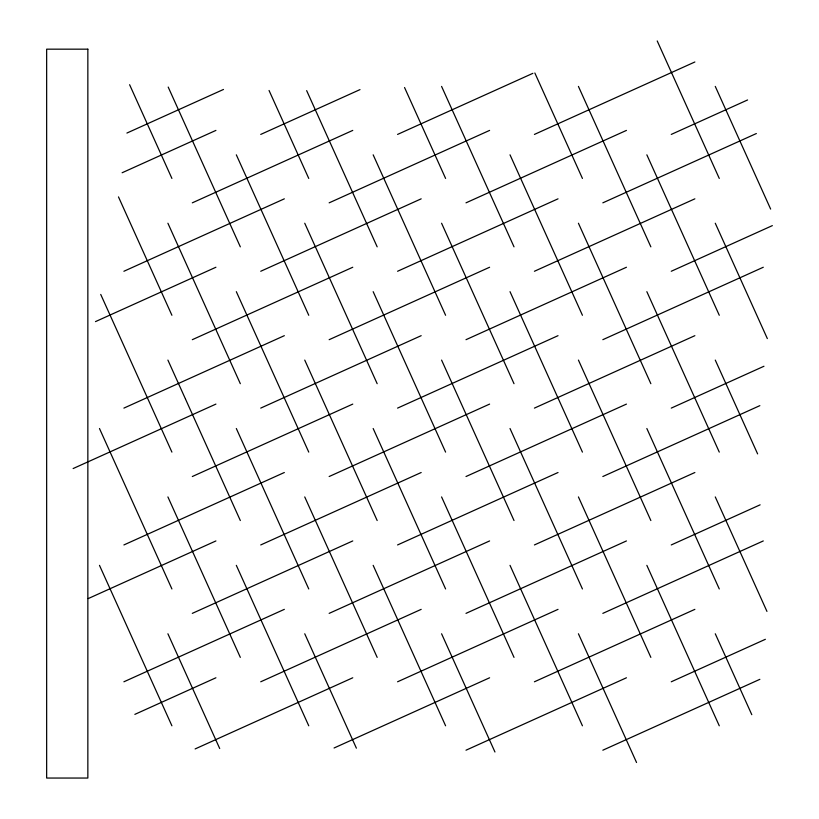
<?xml version="1.0" encoding="UTF-8"?>
<svg xmlns="http://www.w3.org/2000/svg" width="819" height="819" viewBox="0 0 819 819"><rect width="100%" height="100%" fill="white"/><g stroke="black" fill="none" stroke-linecap="round" stroke-linejoin="round"><path stroke-width="1.23" d="M126.904 133.057L223.485 89.455M122.133 172.748L215.919 130.405M260.729 134.418L360.002 89.609M192.311 202.836L352.764 130.405M397.573 134.418L532.882 73.331M123.894 271.263L284.336 198.833M329.156 202.836L489.608 130.405M95.485 321.611L215.919 267.25M534.418 134.418L694.87 61.988M260.729 271.263L421.181 198.833M466.001 202.836L626.443 130.405M192.311 339.68L352.764 267.25M671.263 134.418L747.583 99.959M397.573 271.263L558.026 198.833M123.894 408.108L284.336 335.677M602.835 202.836L756.357 133.538M329.156 339.68L489.608 267.25M73.137 468.55L215.919 404.095M534.418 271.263L694.87 198.833M260.729 408.108L421.181 335.677M466.001 339.68L626.443 267.25M192.311 476.525L352.764 404.095M671.263 271.263L772.348 225.624M397.573 408.108L558.026 335.677M123.894 544.942L284.336 472.512M602.835 339.68L763.288 267.25M329.156 476.525L489.608 404.095M88.227 598.576L215.919 540.939M534.418 408.108L694.87 335.677M260.729 544.942L421.181 472.512M466.001 476.525L626.443 404.095M192.311 613.37L352.764 540.939M671.263 408.108L763.963 366.257M397.573 544.942L558.026 472.512M123.894 681.787L284.336 609.356M602.835 476.525L759.848 405.651M329.156 613.37L489.608 540.939M134.848 714.373L215.919 677.784M534.418 544.942L694.87 472.512M260.729 681.787L421.181 609.356M466.001 613.37L626.443 540.939M195.117 748.945L352.764 677.784M671.263 544.942L760.124 504.832M397.573 681.787L558.026 609.356M602.835 613.37L763.288 540.939M334.07 747.993L489.608 677.784M534.418 681.787L694.87 609.356M466.001 750.204L626.443 677.784M671.263 681.787L765.376 639.301M602.835 750.204L759.858 679.33M715.274 86.404L770.648 209.08M657.217 40.95L719.277 178.429M715.274 223.239L767.342 338.595M646.846 154.822L719.277 315.274M715.274 360.084L757.616 453.89M578.429 86.404L650.859 246.847M646.846 291.666L719.277 452.108M534.848 73.004L582.432 178.429M715.274 496.928L766.953 611.404M578.429 223.239L650.859 383.691M646.846 428.511L719.277 588.953M510.012 154.822L582.432 315.274M715.274 633.773L751.791 714.68M578.429 360.084L650.859 520.536M441.584 86.404L514.015 246.847M646.846 565.345L719.277 725.798M510.012 291.666L582.432 452.108M404.555 87.531L445.597 178.429M578.429 496.928L650.859 657.381M441.584 223.239L514.015 383.691M510.012 428.511L582.432 588.953M373.167 154.822L445.597 315.274M578.429 633.773L636.547 762.509M441.584 360.084L514.015 520.536M306.654 90.622L377.17 246.847M510.012 565.345L582.432 725.798M373.167 291.666L445.597 452.108M269.052 90.479L308.753 178.429M441.584 496.928L514.015 657.381M304.74 223.239L377.17 383.691M373.167 428.511L445.597 588.953M236.322 154.822L308.753 315.274M441.584 633.773L494.952 751.996M304.74 360.084L377.17 520.536M168.202 87.07L240.325 246.847M373.167 565.345L445.597 725.798M236.322 291.666L308.753 452.108M129.607 84.705L171.908 178.429M304.74 496.928L377.17 657.381M167.905 223.239L240.325 383.691M236.322 428.511L308.753 588.953M118.479 196.898L171.908 315.274M304.74 633.773L356.388 748.177M167.905 360.084L185.36 398.771M185.493 399.058L240.325 520.536M236.322 565.345L308.753 725.798M100.727 294.43L171.908 452.108M167.905 496.928L240.325 657.381M99.478 428.511L171.908 588.953M167.905 633.773L219.707 748.525M99.478 565.345L171.908 725.798M87.848 49.171L46.652 49.171L46.652 778.05L87.848 778.05L87.848 49.171"/></g></svg>
